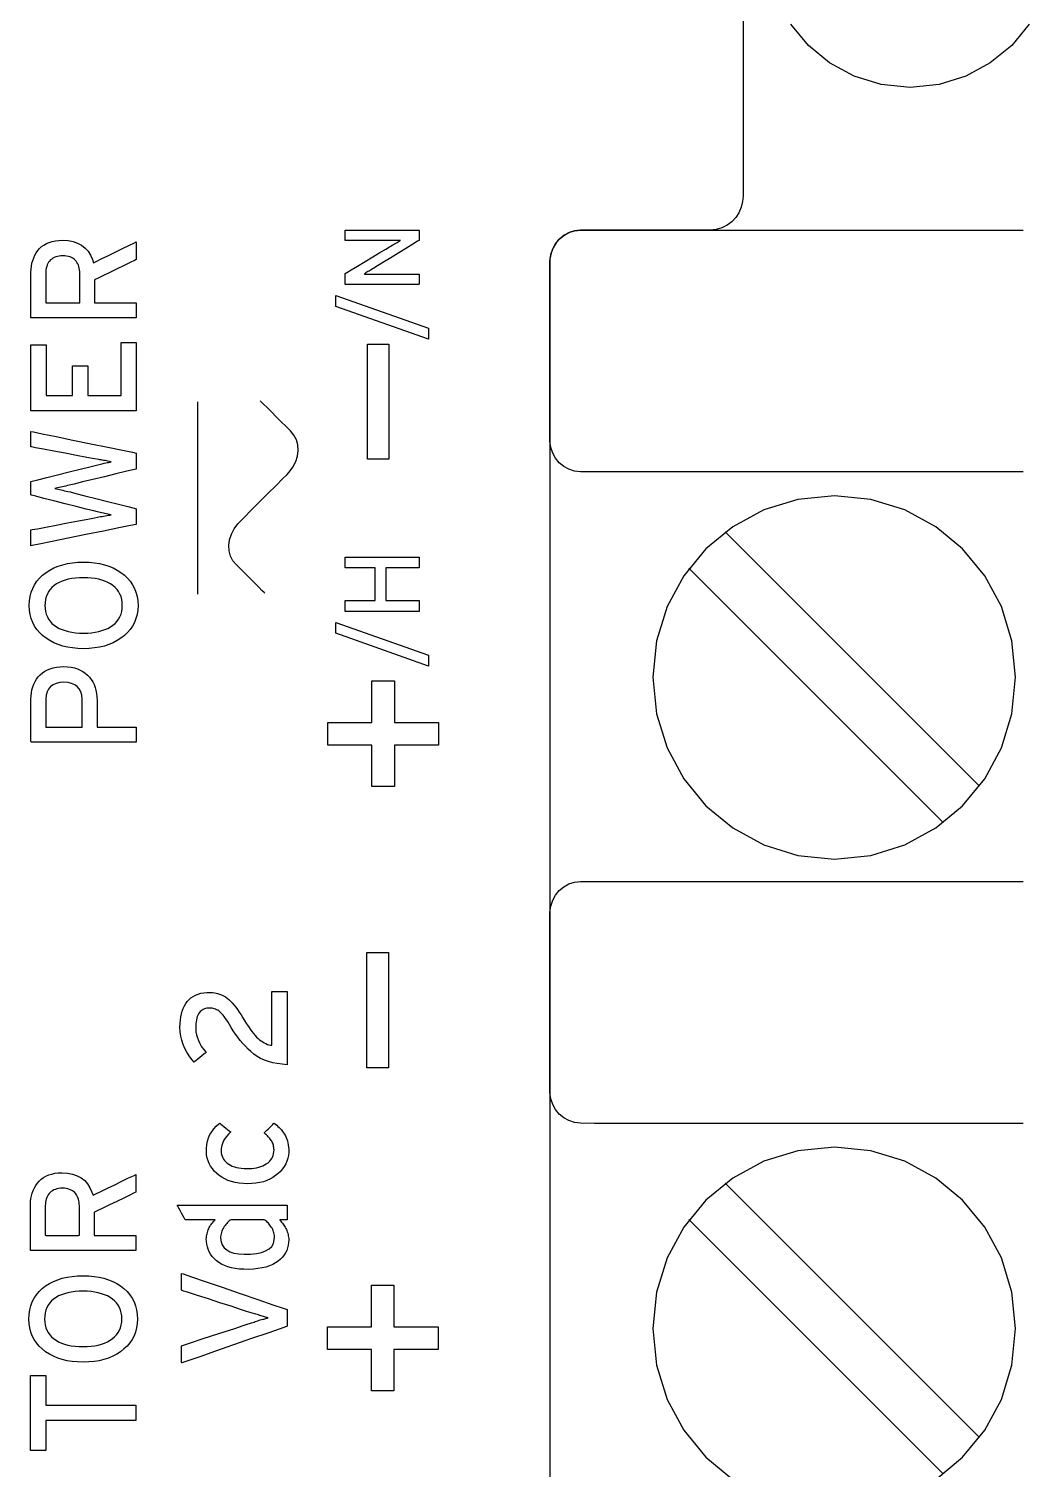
# Model space of a CAD drawing. Extents: x 1 to 47.7, y 0.2 to 35.
# Drawn here: x 38.403 to 39.319, y 16.23 to 17.557 of the extents above; entities that cross this region are included whole.
import ezdxf

# ---------------------------------------------------------------- set-up
doc = ezdxf.new("R2010")
doc.units = 0
doc.header["$MEASUREMENT"] = 0
doc.layers.add('8_0_____DWG', color=7, linetype='CONTINUOUS')

msp = doc.modelspace()

# ---------------------------------------------------------------- linework, layer by layer
at = {"layer": '8_0_____DWG'}
for points in [[(39.0613, 17.581), (39.0613, 17.546), (39.0613, 17.5077), (39.0613, 17.4703), (39.0613, 17.4377), (39.0613, 17.4138), (39.0613, 17.4027), (39.0609, 17.3977), (39.0596, 17.3923), (39.0575, 17.3873), (39.0545, 17.3829), (39.0509, 17.379), (39.0466, 17.3758), (39.0418, 17.3735), (39.0366, 17.372), (39.0311, 17.3714)], [(39.325, 17.5611), (39.3089, 17.5415), (39.2892, 17.5254), (39.2667, 17.5131), (39.2419, 17.5054), (39.2152, 17.5027), (39.1885, 17.5054), (39.1636, 17.5131), (39.1411, 17.5254), (39.1215, 17.5415), (39.1053, 17.5611)], [(39.3194, 17.1486), (39.2872, 17.1486), (39.2331, 17.1486), (39.1654, 17.1486), (39.0924, 17.1486), (39.0224, 17.1486), (38.9636, 17.1486), (38.9243, 17.1486), (38.9115, 17.1486), (38.9059, 17.1493), (38.9008, 17.151), (38.896, 17.1536), (38.8919, 17.1571), (38.8885, 17.1612), (38.8858, 17.166), (38.884, 17.1712), (38.8831, 17.1769), (38.8831, 17.1819), (38.8831, 17.196), (38.8831, 17.2183), (38.8831, 17.2456), (38.8831, 17.2744), (38.8831, 17.3016), (38.8831, 17.3239), (38.8831, 17.3381), (38.8831, 17.3431), (38.884, 17.3487), (38.8858, 17.354), (38.8885, 17.3587), (38.8919, 17.3629), (38.896, 17.3663), (38.9008, 17.369), (38.9059, 17.3707), (38.9115, 17.3714), (38.9243, 17.3714), (38.9636, 17.3714), (39.0224, 17.3714), (39.0924, 17.3714), (39.1654, 17.3714), (39.2331, 17.3714), (39.2872, 17.3714), (39.3194, 17.3714)], [(39.0311, 17.3714), (39.0268, 17.3714), (39.0155, 17.3714), (38.9991, 17.3714), (38.9798, 17.3714), (38.9596, 17.3714), (38.9407, 17.3714), (38.9252, 17.3714), (38.9151, 17.3714), (38.9112, 17.3714), (38.9059, 17.3707), (38.9009, 17.369), (38.8964, 17.3666), (38.8924, 17.3633), (38.889, 17.3595), (38.8863, 17.355), (38.8843, 17.3501), (38.8833, 17.3447), (38.8831, 17.3295), (38.8831, 17.2069), (38.8831, 16.9797), (38.8831, 16.6828), (38.8831, 16.3509), (38.8831, 16.019)], [(38.7713, 17.2809), (38.7713, 17.2709), (38.6858, 17.3011), (38.6858, 17.3111), (38.7713, 17.2809)], [(38.502, 17.205), (38.4049, 17.205), (38.4049, 17.2657), (38.419, 17.2657), (38.419, 17.2191), (38.4431, 17.2191), (38.4431, 17.2462), (38.4572, 17.2462), (38.4572, 17.2191), (38.4879, 17.2191), (38.4879, 17.2677), (38.502, 17.2677), (38.502, 17.205)], [(38.7349, 17.1602), (38.715, 17.1602), (38.715, 17.2664), (38.7349, 17.2664), (38.7349, 17.1602)], [(38.5587, 17.036), (38.5587, 17.2132)], [(38.6205, 17.0368), (38.6198, 17.0375), (38.6178, 17.0395), (38.6148, 17.0425), (38.6111, 17.0462), (38.607, 17.0504), (38.6026, 17.0547), (38.5983, 17.059), (38.5944, 17.063), (38.5911, 17.0667), (38.5889, 17.0711), (38.5876, 17.0758), (38.5873, 17.0809), (38.588, 17.086), (38.5896, 17.0912), (38.5921, 17.0961), (38.5956, 17.1008), (38.5979, 17.1032), (38.6016, 17.1069), (38.6077, 17.113), (38.6152, 17.1206), (38.6233, 17.1286), (38.6308, 17.1362), (38.6369, 17.1423), (38.6406, 17.146), (38.6429, 17.1484), (38.6464, 17.1531), (38.6489, 17.1581), (38.6505, 17.1632), (38.6512, 17.1684), (38.6509, 17.1734), (38.6496, 17.1782), (38.6473, 17.1825), (38.6441, 17.1863), (38.6401, 17.1903), (38.6356, 17.1948), (38.631, 17.1994), (38.6265, 17.2039), (38.6225, 17.2079), (38.6193, 17.2111), (38.6171, 17.2132), (38.6163, 17.214)], [(39.2791, 16.859), (39.0448, 17.0933)], [(38.7626, 17.0603), (38.7321, 17.0603), (38.7321, 17.03), (38.7626, 17.03), (38.7626, 17.0201), (38.6946, 17.0201), (38.6946, 17.03), (38.7221, 17.03), (38.7221, 17.0603), (38.6946, 17.0603), (38.6946, 17.0702), (38.7626, 17.0702), (38.7626, 17.0603)], [(39.2457, 16.8256), (39.0114, 17.0599)], [(38.7713, 16.9798), (38.7713, 16.9698), (38.6858, 17), (38.6858, 17.01), (38.7713, 16.9798)], [(38.7399, 16.9177), (38.7805, 16.9177), (38.7805, 16.897), (38.7399, 16.897), (38.7399, 16.8587), (38.7192, 16.8587), (38.7192, 16.897), (38.6786, 16.897), (38.6786, 16.9177), (38.7192, 16.9177), (38.7192, 16.9562), (38.7399, 16.9562), (38.7399, 16.9177)], [(39.3194, 16.5485), (39.2872, 16.5485), (39.2331, 16.5485), (39.1654, 16.5485), (39.0924, 16.5485), (39.0224, 16.5485), (38.9636, 16.5485), (38.9243, 16.5485), (38.9115, 16.5486), (38.9059, 16.5493), (38.9008, 16.551), (38.896, 16.5536), (38.8919, 16.5571), (38.8885, 16.5612), (38.8858, 16.566), (38.884, 16.5712), (38.8831, 16.5769), (38.8831, 16.5819), (38.8831, 16.596), (38.8831, 16.6183), (38.8831, 16.6456), (38.8831, 16.6744), (38.8831, 16.7016), (38.8831, 16.7239), (38.8831, 16.7381), (38.8831, 16.7431), (38.884, 16.7487), (38.8858, 16.754), (38.8885, 16.7587), (38.8919, 16.7629), (38.896, 16.7663), (38.9008, 16.769), (38.9059, 16.7707), (38.9115, 16.7714), (38.9243, 16.7714), (38.9636, 16.7714), (39.0224, 16.7714), (39.0924, 16.7714), (39.1654, 16.7714), (39.2331, 16.7714), (39.2872, 16.7714), (39.3194, 16.7714)], [(38.7345, 16.5996), (38.7146, 16.5996), (38.7146, 16.7058), (38.7345, 16.7058), (38.7345, 16.5996)], [(39.2389, 16.2206), (39.2636, 16.241), (39.284, 16.2658), (39.2994, 16.2943), (39.3091, 16.3257), (39.3125, 16.3594), (39.3091, 16.3931), (39.2994, 16.4245), (39.284, 16.4529), (39.2636, 16.4777), (39.2389, 16.4981), (39.2105, 16.5136), (39.1791, 16.5233), (39.1455, 16.5267), (39.1117, 16.5233), (39.0803, 16.5136), (39.0519, 16.4981), (39.0271, 16.4777), (39.0066, 16.4529), (38.9912, 16.4245), (38.9814, 16.3931), (38.978, 16.3594), (38.9814, 16.3257), (38.9912, 16.2943), (39.0066, 16.2658), (39.0271, 16.241), (39.0519, 16.2206)], [(39.2791, 16.259), (39.0448, 16.4933)], [(39.2457, 16.2256), (39.0114, 16.4599)], [(38.7395, 16.3611), (38.7801, 16.3611), (38.7801, 16.3403), (38.7395, 16.3403), (38.7395, 16.302), (38.7188, 16.302), (38.7188, 16.3403), (38.6782, 16.3403), (38.6782, 16.3611), (38.7188, 16.3611), (38.7188, 16.3995), (38.7395, 16.3995), (38.7395, 16.3611)], [(38.4187, 16.2889), (38.5016, 16.2889), (38.5016, 16.2748), (38.4187, 16.2748), (38.4187, 16.2473), (38.4044, 16.2473), (38.4044, 16.3164), (38.4187, 16.3164), (38.4187, 16.2889)]]:
    msp.add_lwpolyline(points, dxfattribs=at)
for points in [[(38.7626, 17.3619), (38.7611, 17.361), (38.7569, 17.3584), (38.7509, 17.3547), (38.7439, 17.3504), (38.7366, 17.3459), (38.7298, 17.3417), (38.7242, 17.3383), (38.7208, 17.3362), (38.7196, 17.3355), (38.7186, 17.3348), (38.7175, 17.3342), (38.7165, 17.3336), (38.7155, 17.3331), (38.7146, 17.3325), (38.7137, 17.332), (38.7128, 17.3314), (38.7119, 17.3309), (38.7125, 17.3307), (38.7141, 17.3307), (38.7158, 17.3308), (38.7176, 17.3308), (38.7194, 17.3308), (38.7212, 17.3308), (38.7231, 17.3308), (38.7251, 17.3308), (38.7271, 17.3308), (38.7283, 17.3308), (38.7315, 17.3308), (38.7362, 17.3308), (38.742, 17.3308), (38.748, 17.3308), (38.7537, 17.3308), (38.7585, 17.3308), (38.7617, 17.3308), (38.7626, 17.3308), (38.7626, 17.3304), (38.7626, 17.3294), (38.7626, 17.328), (38.7626, 17.3264), (38.7626, 17.3248), (38.7626, 17.3233), (38.7626, 17.3221), (38.7626, 17.3214), (38.7621, 17.3212), (38.7577, 17.3212), (38.7497, 17.3212), (38.7393, 17.3212), (38.7278, 17.3212), (38.7163, 17.3212), (38.7062, 17.3212), (38.6986, 17.3212), (38.6948, 17.3212), (38.6946, 17.3214), (38.6946, 17.3223), (38.6946, 17.3236), (38.6946, 17.3252), (38.6946, 17.3269), (38.6946, 17.3286), (38.6946, 17.33), (38.6946, 17.3309), (38.6946, 17.3313), (38.6961, 17.3322), (38.7001, 17.3347), (38.706, 17.3382), (38.7128, 17.3423), (38.7199, 17.3466), (38.7265, 17.3506), (38.7319, 17.3538), (38.7353, 17.3559), (38.7365, 17.3566), (38.7377, 17.3573), (38.739, 17.358), (38.7401, 17.3587), (38.7413, 17.3593), (38.7424, 17.36), (38.7434, 17.3606), (38.7444, 17.3611), (38.7454, 17.3616), (38.7448, 17.3618), (38.7431, 17.3618), (38.7414, 17.3618), (38.7396, 17.3618), (38.7378, 17.3618), (38.7359, 17.3618), (38.734, 17.3618), (38.732, 17.3618), (38.73, 17.3617), (38.7287, 17.3617), (38.7256, 17.3617), (38.7208, 17.3617), (38.7151, 17.3617), (38.7091, 17.3617), (38.7034, 17.3617), (38.6987, 17.3617), (38.6955, 17.3617), (38.6946, 17.3618), (38.6946, 17.3622), (38.6946, 17.3632), (38.6946, 17.3646), (38.6946, 17.3662), (38.6946, 17.3678), (38.6946, 17.3693), (38.6946, 17.3705), (38.6946, 17.3712), (38.6951, 17.3713), (38.6995, 17.3713), (38.7075, 17.3713), (38.7179, 17.3713), (38.7294, 17.3713), (38.7409, 17.3713), (38.751, 17.3713), (38.7586, 17.3713), (38.7624, 17.3713), (38.7626, 17.3711), (38.7626, 17.3704), (38.7626, 17.3692), (38.7626, 17.3677), (38.7626, 17.366), (38.7626, 17.3645), (38.7626, 17.3632), (38.7626, 17.3623)], [(38.4339, 17.362), (38.4391, 17.3616), (38.4437, 17.3607), (38.4479, 17.3593), (38.4516, 17.3573), (38.4548, 17.3548), (38.4575, 17.3518), (38.4597, 17.3482), (38.4615, 17.3441), (38.4625, 17.3413), (38.465, 17.3425), (38.4696, 17.3448), (38.4757, 17.3477), (38.4825, 17.351), (38.4892, 17.3543), (38.4952, 17.3572), (38.4997, 17.3593), (38.5019, 17.3604), (38.502, 17.3601), (38.502, 17.3588), (38.502, 17.3566), (38.502, 17.354), (38.502, 17.3512), (38.502, 17.3485), (38.502, 17.3462), (38.502, 17.3447), (38.502, 17.3442), (38.5003, 17.3434), (38.4964, 17.3414), (38.4908, 17.3387), (38.4843, 17.3356), (38.4777, 17.3324), (38.4716, 17.3294), (38.4668, 17.3271), (38.464, 17.3257), (38.4636, 17.3254), (38.4636, 17.3239), (38.4636, 17.3213), (38.4636, 17.318), (38.4636, 17.3144), (38.4636, 17.3108), (38.4636, 17.3076), (38.4636, 17.3053), (38.4636, 17.3043), (38.4646, 17.3043), (38.468, 17.3043), (38.4732, 17.3043), (38.4795, 17.3043), (38.4861, 17.3043), (38.4924, 17.3043), (38.4976, 17.3043), (38.5011, 17.3043), (38.502, 17.3042), (38.502, 17.3035), (38.502, 17.3021), (38.502, 17.3), (38.502, 17.2977), (38.502, 17.2953), (38.502, 17.2931), (38.502, 17.2915), (38.502, 17.2905), (38.5009, 17.2904), (38.4938, 17.2904), (38.4817, 17.2904), (38.4663, 17.2904), (38.4496, 17.2904), (38.4333, 17.2904), (38.4192, 17.2904), (38.4091, 17.2904), (38.4049, 17.2904), (38.4049, 17.2917), (38.4049, 17.2956), (38.4049, 17.3013), (38.4049, 17.3081), (38.4049, 17.3153), (38.4049, 17.322), (38.4049, 17.3274), (38.4049, 17.3309), (38.4049, 17.3325), (38.405, 17.3354), (38.4053, 17.3382), (38.4058, 17.3408), (38.4065, 17.3433), (38.4074, 17.3458), (38.4085, 17.3481), (38.4098, 17.3503), (38.4112, 17.3524), (38.4129, 17.3543), (38.4147, 17.3561), (38.4168, 17.3576), (38.4191, 17.3589), (38.4217, 17.36), (38.4244, 17.3608), (38.4274, 17.3614), (38.4305, 17.3618)], [(38.4343, 17.3477), (38.4325, 17.3476), (38.4308, 17.3474), (38.4293, 17.3471), (38.4278, 17.3467), (38.4264, 17.3461), (38.4252, 17.3455), (38.4241, 17.3447), (38.423, 17.3438), (38.4221, 17.3428), (38.4212, 17.3417), (38.4205, 17.3405), (38.4199, 17.3392), (38.4194, 17.3378), (38.419, 17.3364), (38.4187, 17.3348), (38.4186, 17.3332), (38.4186, 17.3317), (38.4186, 17.3303), (38.4186, 17.3273), (38.4186, 17.3231), (38.4186, 17.3183), (38.4186, 17.3135), (38.4186, 17.3092), (38.4186, 17.306), (38.4186, 17.3043), (38.4192, 17.3043), (38.4219, 17.3043), (38.4262, 17.3043), (38.4314, 17.3043), (38.437, 17.3043), (38.4422, 17.3043), (38.4465, 17.3043), (38.4492, 17.3043), (38.4499, 17.3043), (38.4499, 17.306), (38.4499, 17.3092), (38.4499, 17.3135), (38.4499, 17.3183), (38.4499, 17.3231), (38.4499, 17.3273), (38.4499, 17.3303), (38.4499, 17.3317), (38.4498, 17.3332), (38.4497, 17.3348), (38.4494, 17.3363), (38.4491, 17.3377), (38.4486, 17.3391), (38.448, 17.3404), (38.4473, 17.3416), (38.4465, 17.3427), (38.4456, 17.3437), (38.4446, 17.3446), (38.4435, 17.3454), (38.4422, 17.3461), (38.4409, 17.3467), (38.4394, 17.3471), (38.4378, 17.3474), (38.4361, 17.3476)], [(38.502, 17.166), (38.502, 17.1654), (38.502, 17.164), (38.502, 17.162), (38.502, 17.1596), (38.502, 17.1571), (38.502, 17.1548), (38.502, 17.1528), (38.502, 17.1516), (38.5019, 17.1512), (38.4988, 17.1505), (38.4921, 17.1489), (38.483, 17.1467), (38.4726, 17.1442), (38.462, 17.1416), (38.4523, 17.1393), (38.4446, 17.1374), (38.44, 17.1363), (38.4386, 17.136), (38.437, 17.1356), (38.4354, 17.1352), (38.4339, 17.1349), (38.4324, 17.1346), (38.4309, 17.1343), (38.4295, 17.134), (38.4282, 17.1337), (38.4268, 17.1334), (38.4272, 17.1332), (38.4285, 17.1329), (38.4299, 17.1326), (38.4313, 17.1323), (38.4328, 17.132), (38.4343, 17.1317), (38.4358, 17.1313), (38.4374, 17.131), (38.439, 17.1306), (38.4409, 17.1302), (38.4464, 17.1288), (38.4547, 17.1267), (38.4648, 17.1241), (38.4754, 17.1214), (38.4856, 17.1189), (38.4942, 17.1167), (38.5, 17.1152), (38.502, 17.1147), (38.502, 17.1141), (38.502, 17.1127), (38.502, 17.1107), (38.502, 17.1083), (38.502, 17.1059), (38.502, 17.1036), (38.502, 17.1017), (38.502, 17.1005), (38.5018, 17.1002), (38.4966, 17.0992), (38.486, 17.097), (38.4718, 17.0941), (38.4556, 17.0908), (38.4392, 17.0875), (38.4243, 17.0844), (38.4126, 17.082), (38.4059, 17.0807), (38.4049, 17.0806), (38.4049, 17.0816), (38.4049, 17.0833), (38.4049, 17.0855), (38.4049, 17.088), (38.4049, 17.0905), (38.4049, 17.0926), (38.4049, 17.0943), (38.4049, 17.0951), (38.4059, 17.0954), (38.4108, 17.0963), (38.4185, 17.0978), (38.4282, 17.0996), (38.4386, 17.1016), (38.4487, 17.1035), (38.4574, 17.1052), (38.4636, 17.1063), (38.4662, 17.1068), (38.4675, 17.1071), (38.4689, 17.1074), (38.4704, 17.1076), (38.4718, 17.1079), (38.4732, 17.1081), (38.4747, 17.1084), (38.4762, 17.1086), (38.4777, 17.1088), (38.4789, 17.109), (38.4774, 17.1093), (38.4759, 17.1096), (38.4745, 17.1099), (38.473, 17.1102), (38.4716, 17.1105), (38.4702, 17.1108), (38.4688, 17.1111), (38.4674, 17.1114), (38.4662, 17.1117), (38.4627, 17.1126), (38.4558, 17.1143), (38.4467, 17.1166), (38.4365, 17.1192), (38.4261, 17.1219), (38.4167, 17.1242), (38.4095, 17.1261), (38.4054, 17.1271), (38.4049, 17.1274), (38.4049, 17.1282), (38.4049, 17.1298), (38.4049, 17.1317), (38.4049, 17.1338), (38.4049, 17.1358), (38.4049, 17.1377), (38.4049, 17.139), (38.4049, 17.1397), (38.4061, 17.14), (38.4113, 17.1413), (38.4194, 17.1434), (38.4293, 17.1459), (38.44, 17.1486), (38.4503, 17.1511), (38.4591, 17.1533), (38.4653, 17.1549), (38.4678, 17.1555), (38.4689, 17.1558), (38.4701, 17.1561), (38.4713, 17.1564), (38.4725, 17.1566), (38.4738, 17.1569), (38.4751, 17.1572), (38.4765, 17.1574), (38.4778, 17.1577), (38.4788, 17.158), (38.4773, 17.1582), (38.4759, 17.1585), (38.4745, 17.1588), (38.4732, 17.159), (38.4719, 17.1592), (38.4706, 17.1594), (38.4695, 17.1596), (38.4683, 17.1598), (38.4673, 17.1599), (38.4635, 17.1606), (38.4564, 17.162), (38.447, 17.1637), (38.4365, 17.1657), (38.426, 17.1677), (38.4165, 17.1695), (38.4092, 17.1708), (38.4053, 17.1716), (38.4049, 17.1718), (38.4049, 17.1729), (38.4049, 17.1746), (38.4049, 17.1768), (38.4049, 17.1792), (38.4049, 17.1816), (38.4049, 17.1836), (38.4049, 17.1851), (38.4049, 17.1858), (38.4071, 17.1854), (38.4153, 17.1837), (38.428, 17.1811), (38.4435, 17.1779), (38.46, 17.1746), (38.4758, 17.1713), (38.4892, 17.1686), (38.4985, 17.1667)], [(39.1455, 16.792), (39.1791, 16.7954), (39.2105, 16.8052), (39.2389, 16.8206), (39.2636, 16.841), (39.284, 16.8658), (39.2994, 16.8943), (39.3091, 16.9257), (39.3125, 16.9595), (39.3091, 16.9931), (39.2994, 17.0245), (39.284, 17.053), (39.2636, 17.0777), (39.2389, 17.0981), (39.2105, 17.1136), (39.1791, 17.1233), (39.1455, 17.1267), (39.1117, 17.1233), (39.0803, 17.1136), (39.0519, 17.0981), (39.0271, 17.0777), (39.0066, 17.053), (38.9912, 17.0245), (38.9814, 16.9931), (38.978, 16.9595), (38.9814, 16.9257), (38.9912, 16.8943), (39.0066, 16.8658), (39.0271, 16.841), (39.0519, 16.8206), (39.0803, 16.8052), (39.1117, 16.7954)], [(38.4534, 17.0655), (38.4586, 17.0653), (38.4635, 17.0648), (38.4682, 17.0641), (38.4726, 17.063), (38.4768, 17.0617), (38.4807, 17.0601), (38.4844, 17.0582), (38.4878, 17.056), (38.491, 17.0535), (38.4939, 17.0508), (38.4964, 17.0478), (38.4985, 17.0447), (38.5003, 17.0413), (38.5017, 17.0377), (38.5027, 17.0338), (38.5033, 17.0298), (38.5036, 17.0255), (38.5033, 17.0213), (38.5027, 17.0173), (38.5017, 17.0135), (38.5003, 17.0099), (38.4985, 17.0066), (38.4964, 17.0035), (38.4939, 17.0006), (38.491, 16.9979), (38.4878, 16.9954), (38.4844, 16.9932), (38.4807, 16.9912), (38.4768, 16.9896), (38.4726, 16.9882), (38.4682, 16.9871), (38.4635, 16.9864), (38.4586, 16.9859), (38.4534, 16.9857), (38.4482, 16.9859), (38.4433, 16.9864), (38.4386, 16.9871), (38.4342, 16.9882), (38.43, 16.9896), (38.426, 16.9912), (38.4223, 16.9932), (38.4188, 16.9954), (38.4156, 16.9979), (38.4128, 17.0006), (38.4103, 17.0035), (38.4082, 17.0066), (38.4065, 17.0099), (38.4051, 17.0135), (38.4042, 17.0173), (38.4035, 17.0213), (38.4033, 17.0255), (38.4035, 17.0298), (38.4042, 17.0338), (38.4051, 17.0377), (38.4065, 17.0413), (38.4082, 17.0447), (38.4103, 17.0478), (38.4128, 17.0508), (38.4156, 17.0535), (38.4188, 17.056), (38.4223, 17.0582), (38.426, 17.0601), (38.43, 17.0617), (38.4342, 17.063), (38.4386, 17.0641), (38.4433, 17.0648), (38.4482, 17.0653)], [(38.4534, 17.0511), (38.4496, 17.051), (38.446, 17.0507), (38.4425, 17.0503), (38.4393, 17.0497), (38.4363, 17.0489), (38.4335, 17.0479), (38.4308, 17.0467), (38.4284, 17.0454), (38.4262, 17.0439), (38.4242, 17.0422), (38.4226, 17.0403), (38.4211, 17.0383), (38.42, 17.0361), (38.419, 17.0337), (38.4184, 17.0311), (38.418, 17.0284), (38.4178, 17.0255), (38.418, 17.0227), (38.4184, 17.02), (38.419, 17.0175), (38.42, 17.0152), (38.4211, 17.013), (38.4226, 17.011), (38.4242, 17.0091), (38.4262, 17.0074), (38.4284, 17.0059), (38.4308, 17.0045), (38.4335, 17.0034), (38.4363, 17.0024), (38.4393, 17.0015), (38.4425, 17.0009), (38.446, 17.0005), (38.4496, 17.0002), (38.4534, 17.0001), (38.4572, 17.0002), (38.4608, 17.0005), (38.4641, 17.0009), (38.4673, 17.0015), (38.4703, 17.0024), (38.4731, 17.0034), (38.4758, 17.0045), (38.4782, 17.0059), (38.4804, 17.0074), (38.4825, 17.0091), (38.4842, 17.011), (38.4857, 17.013), (38.4869, 17.0152), (38.4879, 17.0175), (38.4885, 17.02), (38.4889, 17.0227), (38.4891, 17.0255), (38.4889, 17.0284), (38.4885, 17.0311), (38.4879, 17.0337), (38.4869, 17.0361), (38.4857, 17.0383), (38.4842, 17.0403), (38.4825, 17.0422), (38.4804, 17.0439), (38.4782, 17.0454), (38.4758, 17.0467), (38.4731, 17.0479), (38.4703, 17.0489), (38.4673, 17.0497), (38.4641, 17.0503), (38.4608, 17.0507), (38.4572, 17.051)], [(38.4353, 16.9692), (38.4387, 16.969), (38.4419, 16.9686), (38.4449, 16.968), (38.4477, 16.9672), (38.4503, 16.9661), (38.4527, 16.9648), (38.455, 16.9633), (38.457, 16.9615), (38.4588, 16.9595), (38.4604, 16.9574), (38.4618, 16.9551), (38.463, 16.9527), (38.464, 16.9501), (38.4648, 16.9474), (38.4653, 16.9445), (38.4657, 16.9415), (38.4658, 16.9383), (38.4658, 16.9372), (38.4658, 16.9349), (38.4658, 16.9314), (38.4658, 16.9273), (38.4658, 16.923), (38.4658, 16.919), (38.4658, 16.9158), (38.4658, 16.9138), (38.466, 16.9134), (38.4682, 16.9134), (38.4724, 16.9134), (38.478, 16.9134), (38.4843, 16.9134), (38.4905, 16.9134), (38.496, 16.9134), (38.5, 16.9134), (38.502, 16.9134), (38.502, 16.913), (38.502, 16.9118), (38.502, 16.9099), (38.502, 16.9076), (38.502, 16.9052), (38.502, 16.903), (38.502, 16.9011), (38.502, 16.8998), (38.5018, 16.8995), (38.4967, 16.8995), (38.4858, 16.8995), (38.4711, 16.8995), (38.4544, 16.8995), (38.4376, 16.8995), (38.4226, 16.8995), (38.4112, 16.8995), (38.4053, 16.8995), (38.4049, 16.9002), (38.4049, 16.9034), (38.4049, 16.9086), (38.4049, 16.915), (38.4049, 16.9219), (38.4049, 16.9285), (38.4049, 16.934), (38.4049, 16.9377), (38.4049, 16.9393), (38.405, 16.9423), (38.4053, 16.9452), (38.4058, 16.9479), (38.4066, 16.9506), (38.4075, 16.953), (38.4087, 16.9554), (38.41, 16.9576), (38.4116, 16.9597), (38.4134, 16.9616), (38.4154, 16.9634), (38.4176, 16.9649), (38.42, 16.9662), (38.4227, 16.9672), (38.4255, 16.968), (38.4285, 16.9687), (38.4318, 16.969)], [(38.4353, 16.9548), (38.4315, 16.9545), (38.4282, 16.9537), (38.4253, 16.9525), (38.423, 16.9508), (38.4212, 16.9486), (38.4198, 16.946), (38.4189, 16.9429), (38.4186, 16.9394), (38.4186, 16.938), (38.4186, 16.9355), (38.4186, 16.9318), (38.4186, 16.9274), (38.4186, 16.9228), (38.4186, 16.9186), (38.4186, 16.9153), (38.4186, 16.9135), (38.4191, 16.9134), (38.4219, 16.9134), (38.4265, 16.9134), (38.4323, 16.9134), (38.4384, 16.9134), (38.4441, 16.9134), (38.4488, 16.9134), (38.4516, 16.9134), (38.4521, 16.9135), (38.4521, 16.9153), (38.4521, 16.9186), (38.4521, 16.9228), (38.4521, 16.9274), (38.4521, 16.9318), (38.4521, 16.9355), (38.4521, 16.938), (38.4521, 16.9394), (38.4517, 16.943), (38.4508, 16.9461), (38.4494, 16.9488), (38.4476, 16.9509), (38.4452, 16.9526), (38.4424, 16.9538), (38.4391, 16.9546)], [(38.641, 16.6025), (38.6363, 16.6029), (38.6319, 16.6035), (38.6277, 16.6044), (38.6238, 16.6055), (38.6201, 16.6068), (38.6166, 16.6084), (38.6134, 16.6102), (38.6104, 16.6123), (38.6076, 16.6146), (38.605, 16.617), (38.6025, 16.6195), (38.6001, 16.6222), (38.5978, 16.6249), (38.5956, 16.6278), (38.5935, 16.6307), (38.5914, 16.6337), (38.5895, 16.6369), (38.5879, 16.6396), (38.5866, 16.6417), (38.5854, 16.6435), (38.5842, 16.6452), (38.5831, 16.6468), (38.582, 16.6482), (38.5809, 16.6494), (38.5799, 16.6504), (38.5789, 16.6513), (38.578, 16.6521), (38.577, 16.6527), (38.576, 16.6532), (38.575, 16.6536), (38.5739, 16.654), (38.5729, 16.6543), (38.5718, 16.6545), (38.5707, 16.6546), (38.5696, 16.6547), (38.5683, 16.6546), (38.5671, 16.6545), (38.5659, 16.6542), (38.5647, 16.6539), (38.5637, 16.6534), (38.5627, 16.6529), (38.5618, 16.6522), (38.5609, 16.6514), (38.5601, 16.6505), (38.5594, 16.6495), (38.5587, 16.6483), (38.5582, 16.6469), (38.5577, 16.6454), (38.5574, 16.6438), (38.5571, 16.642), (38.5569, 16.6401), (38.5568, 16.6381), (38.5568, 16.6357), (38.557, 16.6328), (38.5575, 16.63), (38.5583, 16.6273), (38.5592, 16.6247), (38.5605, 16.6222), (38.5619, 16.6197), (38.5636, 16.6173), (38.5655, 16.6149), (38.5663, 16.6138), (38.5655, 16.6132), (38.5642, 16.6121), (38.5625, 16.6107), (38.5606, 16.6091), (38.5588, 16.6076), (38.5572, 16.6063), (38.556, 16.6054), (38.5554, 16.6049), (38.5532, 16.6074), (38.5507, 16.6107), (38.5485, 16.6141), (38.5466, 16.6176), (38.5451, 16.6212), (38.5439, 16.625), (38.543, 16.6289), (38.5425, 16.6329), (38.5422, 16.6371), (38.5423, 16.6404), (38.5426, 16.6435), (38.543, 16.6465), (38.5436, 16.6493), (38.5443, 16.652), (38.5452, 16.6544), (38.5463, 16.6568), (38.5475, 16.6589), (38.549, 16.6609), (38.5506, 16.6627), (38.5524, 16.6642), (38.5544, 16.6655), (38.5566, 16.6667), (38.559, 16.6676), (38.5615, 16.6683), (38.5642, 16.6687), (38.5671, 16.669), (38.5699, 16.669), (38.5722, 16.6689), (38.5745, 16.6686), (38.5767, 16.6682), (38.5787, 16.6676), (38.5806, 16.6669), (38.5825, 16.6661), (38.5842, 16.6651), (38.5858, 16.6639), (38.5873, 16.6626), (38.5888, 16.6611), (38.5904, 16.6594), (38.592, 16.6576), (38.5936, 16.6555), (38.5952, 16.6533), (38.5968, 16.651), (38.5985, 16.6484), (38.6002, 16.6457), (38.6019, 16.6428), (38.6037, 16.6401), (38.6053, 16.6376), (38.607, 16.6353), (38.6085, 16.6331), (38.6101, 16.6312), (38.6115, 16.6295), (38.6129, 16.628), (38.6143, 16.6267), (38.6156, 16.6255), (38.617, 16.6245), (38.6185, 16.6235), (38.6199, 16.6227), (38.6213, 16.622), (38.6228, 16.6213), (38.6243, 16.6208), (38.6258, 16.6204), (38.6269, 16.6204), (38.6269, 16.6232), (38.6269, 16.6288), (38.6269, 16.6363), (38.6269, 16.6446), (38.6269, 16.653), (38.6269, 16.6606), (38.6269, 16.6664), (38.6269, 16.6696), (38.627, 16.67), (38.628, 16.67), (38.6298, 16.67), (38.6319, 16.67), (38.6343, 16.67), (38.6367, 16.67), (38.6387, 16.67), (38.6402, 16.67), (38.641, 16.67), (38.641, 16.6685), (38.641, 16.6628), (38.641, 16.654), (38.641, 16.6432), (38.641, 16.6318), (38.641, 16.6207), (38.641, 16.6114), (38.641, 16.6049)], [(38.589, 16.5406), (38.5871, 16.5387), (38.5854, 16.5368), (38.5839, 16.5349), (38.5827, 16.5329), (38.5817, 16.5309), (38.581, 16.529), (38.5804, 16.5269), (38.5801, 16.5249), (38.5801, 16.5229), (38.5802, 16.5213), (38.5805, 16.5197), (38.581, 16.5182), (38.5816, 16.5168), (38.5824, 16.5155), (38.5833, 16.5142), (38.5845, 16.513), (38.5858, 16.5119), (38.5872, 16.5109), (38.5888, 16.51), (38.5905, 16.5092), (38.5924, 16.5085), (38.5944, 16.5079), (38.5965, 16.5075), (38.5987, 16.5071), (38.6011, 16.5069), (38.6036, 16.5068), (38.6061, 16.5069), (38.6085, 16.507), (38.6107, 16.5073), (38.6128, 16.5077), (38.6149, 16.5082), (38.6168, 16.5088), (38.6186, 16.5095), (38.6203, 16.5103), (38.6218, 16.5113), (38.6234, 16.5123), (38.6247, 16.5135), (38.6258, 16.5147), (38.6268, 16.5161), (38.6276, 16.5175), (38.6282, 16.519), (38.6286, 16.5207), (38.6289, 16.5224), (38.629, 16.524), (38.6289, 16.5252), (38.6288, 16.5262), (38.6286, 16.5273), (38.6284, 16.5283), (38.6281, 16.5293), (38.6278, 16.5302), (38.6273, 16.5311), (38.6269, 16.532), (38.6263, 16.5328), (38.6257, 16.5336), (38.6251, 16.5345), (38.6244, 16.5353), (38.6236, 16.5361), (38.6229, 16.537), (38.622, 16.5378), (38.6211, 16.5387), (38.6202, 16.5396), (38.6201, 16.54), (38.6209, 16.5407), (38.622, 16.5419), (38.6235, 16.5433), (38.625, 16.5448), (38.6265, 16.5462), (38.6278, 16.5475), (38.6286, 16.5483), (38.629, 16.5486), (38.6302, 16.5477), (38.6314, 16.5468), (38.6326, 16.5457), (38.6337, 16.5447), (38.6348, 16.5436), (38.6358, 16.5424), (38.6368, 16.5411), (38.6377, 16.5399), (38.6386, 16.5385), (38.6394, 16.5371), (38.6402, 16.5356), (38.6408, 16.534), (38.6413, 16.5323), (38.6418, 16.5305), (38.6421, 16.5286), (38.6424, 16.5266), (38.6425, 16.5245), (38.6425, 16.5219), (38.6422, 16.519), (38.6416, 16.5163), (38.6408, 16.5136), (38.6397, 16.5111), (38.6383, 16.5087), (38.6367, 16.5065), (38.6348, 16.5043), (38.6327, 16.5023), (38.6303, 16.5004), (38.6278, 16.4986), (38.6251, 16.4971), (38.6222, 16.4959), (38.6191, 16.4948), (38.6158, 16.494), (38.6123, 16.4934), (38.6086, 16.493), (38.6048, 16.4929), (38.6007, 16.493), (38.5968, 16.4934), (38.5932, 16.494), (38.5897, 16.4949), (38.5865, 16.4959), (38.5836, 16.4973), (38.5808, 16.4988), (38.5783, 16.5006), (38.576, 16.5026), (38.5739, 16.5046), (38.5721, 16.5068), (38.5705, 16.5091), (38.5692, 16.5115), (38.5682, 16.514), (38.5674, 16.5166), (38.5668, 16.5194), (38.5666, 16.5223), (38.5666, 16.5255), (38.5669, 16.5289), (38.5676, 16.5321), (38.5686, 16.5351), (38.5698, 16.5381), (38.5715, 16.5408), (38.5734, 16.5434), (38.5756, 16.5459), (38.5782, 16.5482), (38.5791, 16.5486), (38.5799, 16.5479), (38.5812, 16.5468), (38.5828, 16.5455), (38.5846, 16.5441), (38.5862, 16.5428), (38.5876, 16.5416), (38.5886, 16.5409)], [(38.4335, 16.503), (38.4387, 16.5026), (38.4433, 16.5017), (38.4475, 16.5003), (38.4512, 16.4983), (38.4544, 16.4958), (38.4571, 16.4928), (38.4593, 16.4892), (38.4611, 16.4851), (38.4621, 16.4823), (38.4646, 16.4835), (38.4692, 16.4858), (38.4753, 16.4887), (38.4821, 16.492), (38.4888, 16.4953), (38.4948, 16.4982), (38.4993, 16.5003), (38.5015, 16.5014), (38.5016, 16.5011), (38.5016, 16.4998), (38.5016, 16.4976), (38.5016, 16.495), (38.5016, 16.4922), (38.5016, 16.4895), (38.5016, 16.4872), (38.5016, 16.4857), (38.5016, 16.4852), (38.4999, 16.4844), (38.496, 16.4824), (38.4904, 16.4797), (38.4839, 16.4766), (38.4773, 16.4734), (38.4712, 16.4704), (38.4664, 16.4681), (38.4636, 16.4667), (38.4632, 16.4664), (38.4632, 16.4649), (38.4632, 16.4623), (38.4632, 16.459), (38.4632, 16.4554), (38.4632, 16.4518), (38.4632, 16.4486), (38.4632, 16.4463), (38.4632, 16.4453), (38.4641, 16.4453), (38.4676, 16.4453), (38.4728, 16.4453), (38.4791, 16.4453), (38.4857, 16.4453), (38.492, 16.4453), (38.4972, 16.4453), (38.5007, 16.4453), (38.5016, 16.4452), (38.5016, 16.4446), (38.5016, 16.4431), (38.5016, 16.441), (38.5016, 16.4387), (38.5016, 16.4363), (38.5016, 16.4342), (38.5016, 16.4325), (38.5016, 16.4315), (38.5005, 16.4314), (38.4934, 16.4314), (38.4813, 16.4314), (38.4659, 16.4314), (38.4492, 16.4314), (38.4329, 16.4314), (38.4188, 16.4314), (38.4087, 16.4314), (38.4045, 16.4314), (38.4044, 16.4327), (38.4044, 16.4366), (38.4044, 16.4423), (38.4044, 16.4492), (38.4044, 16.4563), (38.4044, 16.463), (38.4044, 16.4684), (38.4044, 16.4719), (38.4045, 16.4735), (38.4046, 16.4764), (38.4049, 16.4792), (38.4054, 16.4818), (38.4061, 16.4843), (38.407, 16.4868), (38.4081, 16.4891), (38.4094, 16.4913), (38.4108, 16.4934), (38.4125, 16.4954), (38.4143, 16.4971), (38.4164, 16.4986), (38.4187, 16.4999), (38.4213, 16.501), (38.424, 16.5018), (38.427, 16.5025), (38.4301, 16.5028)], [(38.4339, 16.4887), (38.4321, 16.4887), (38.4304, 16.4884), (38.4288, 16.4881), (38.4274, 16.4877), (38.426, 16.4872), (38.4248, 16.4865), (38.4236, 16.4857), (38.4226, 16.4848), (38.4217, 16.4838), (38.4208, 16.4827), (38.4201, 16.4815), (38.4195, 16.4802), (38.419, 16.4788), (38.4186, 16.4774), (38.4183, 16.4758), (38.4182, 16.4742), (38.4181, 16.4727), (38.4181, 16.4713), (38.4181, 16.4683), (38.4181, 16.4641), (38.4181, 16.4593), (38.4181, 16.4545), (38.4181, 16.4502), (38.4181, 16.447), (38.4181, 16.4454), (38.4188, 16.4453), (38.4215, 16.4453), (38.4258, 16.4453), (38.431, 16.4453), (38.4366, 16.4453), (38.4418, 16.4453), (38.4461, 16.4453), (38.4488, 16.4453), (38.4495, 16.4454), (38.4495, 16.447), (38.4495, 16.4502), (38.4495, 16.4545), (38.4495, 16.4593), (38.4495, 16.4641), (38.4495, 16.4683), (38.4495, 16.4713), (38.4495, 16.4727), (38.4494, 16.4742), (38.4493, 16.4758), (38.449, 16.4773), (38.4487, 16.4788), (38.4482, 16.4801), (38.4476, 16.4814), (38.4469, 16.4826), (38.4461, 16.4837), (38.4452, 16.4847), (38.4442, 16.4856), (38.4431, 16.4864), (38.4418, 16.4871), (38.4405, 16.4877), (38.439, 16.4881), (38.4374, 16.4884), (38.4357, 16.4887)], [(38.641, 16.4596), (38.6407, 16.4596), (38.6401, 16.4596), (38.6391, 16.4596), (38.638, 16.4596), (38.6368, 16.4596), (38.6357, 16.4596), (38.6348, 16.4596), (38.6342, 16.4596), (38.6344, 16.4594), (38.6352, 16.4585), (38.6359, 16.4576), (38.6367, 16.4567), (38.6374, 16.4557), (38.638, 16.4548), (38.6387, 16.4538), (38.6393, 16.4528), (38.6398, 16.4518), (38.6404, 16.4508), (38.6408, 16.4497), (38.6412, 16.4486), (38.6416, 16.4474), (38.6419, 16.4462), (38.6421, 16.445), (38.6423, 16.4438), (38.6425, 16.4425), (38.6425, 16.4413), (38.6424, 16.4388), (38.6421, 16.4362), (38.6415, 16.4338), (38.6406, 16.4315), (38.6395, 16.4293), (38.6382, 16.4273), (38.6366, 16.4253), (38.6348, 16.4234), (38.6327, 16.4216), (38.6304, 16.42), (38.6277, 16.4185), (38.6248, 16.4172), (38.6215, 16.4162), (38.618, 16.4153), (38.6141, 16.4147), (38.61, 16.4143), (38.6055, 16.414), (38.6011, 16.4141), (38.597, 16.4143), (38.5932, 16.4148), (38.5897, 16.4155), (38.5864, 16.4164), (38.5833, 16.4175), (38.5806, 16.4189), (38.578, 16.4204), (38.5757, 16.4222), (38.5738, 16.4241), (38.572, 16.426), (38.5705, 16.4281), (38.5693, 16.4302), (38.5683, 16.4325), (38.5675, 16.4348), (38.5669, 16.4372), (38.5666, 16.4397), (38.5665, 16.442), (38.5666, 16.4433), (38.5667, 16.4445), (38.5669, 16.4457), (38.5672, 16.4469), (38.5675, 16.4481), (38.5678, 16.4493), (38.5682, 16.4504), (38.5687, 16.4515), (38.5693, 16.4526), (38.5698, 16.4536), (38.5704, 16.4546), (38.5711, 16.4555), (38.5717, 16.4564), (38.5724, 16.4572), (38.5731, 16.458), (38.5739, 16.4588), (38.5746, 16.4595), (38.5742, 16.4596), (38.5718, 16.4596), (38.5682, 16.4596), (38.5637, 16.4596), (38.5589, 16.4596), (38.5544, 16.4596), (38.5506, 16.4596), (38.548, 16.4596), (38.5471, 16.4597), (38.5468, 16.4602), (38.546, 16.4616), (38.545, 16.4636), (38.5438, 16.4659), (38.5425, 16.4682), (38.5413, 16.4704), (38.5404, 16.4721), (38.5398, 16.4731), (38.5403, 16.4733), (38.5466, 16.4733), (38.5584, 16.4733), (38.5738, 16.4733), (38.591, 16.4733), (38.6082, 16.4733), (38.6234, 16.4733), (38.6348, 16.4733), (38.6406, 16.4733), (38.641, 16.4731), (38.641, 16.472), (38.641, 16.4702), (38.641, 16.468), (38.641, 16.4657), (38.641, 16.4634), (38.641, 16.4615), (38.641, 16.4602)], [(38.5893, 16.4598), (38.5884, 16.4592), (38.5876, 16.4586), (38.5868, 16.4579), (38.5861, 16.4571), (38.5853, 16.4563), (38.5845, 16.4554), (38.5838, 16.4545), (38.583, 16.4535), (38.5823, 16.4524), (38.5817, 16.4513), (38.5812, 16.4502), (38.5807, 16.4491), (38.5804, 16.4479), (38.5801, 16.4468), (38.5799, 16.4455), (38.5797, 16.4443), (38.5797, 16.4427), (38.5801, 16.4394), (38.5812, 16.4365), (38.5829, 16.434), (38.5853, 16.4319), (38.5883, 16.4303), (38.592, 16.429), (38.5964, 16.4282), (38.6014, 16.4279), (38.6073, 16.428), (38.6127, 16.4286), (38.6173, 16.4296), (38.6212, 16.431), (38.6244, 16.4329), (38.6268, 16.4352), (38.6284, 16.438), (38.6292, 16.4412), (38.6294, 16.4441), (38.6293, 16.4453), (38.6292, 16.4464), (38.6289, 16.4476), (38.6286, 16.4487), (38.6282, 16.4498), (38.6277, 16.4508), (38.6271, 16.4519), (38.6264, 16.4529), (38.6258, 16.4538), (38.6251, 16.4547), (38.6244, 16.4556), (38.6237, 16.4565), (38.623, 16.4572), (38.6222, 16.458), (38.6214, 16.4587), (38.6205, 16.4594), (38.6198, 16.4598), (38.6177, 16.4598), (38.6139, 16.4598), (38.6089, 16.4598), (38.6035, 16.4598), (38.5982, 16.4598), (38.5936, 16.4598), (38.5905, 16.4598)], [(38.453, 16.4082), (38.4582, 16.4081), (38.4631, 16.4076), (38.4678, 16.4068), (38.4722, 16.4058), (38.4764, 16.4045), (38.4803, 16.4029), (38.484, 16.401), (38.4874, 16.3988), (38.4906, 16.3963), (38.4935, 16.3936), (38.496, 16.3906), (38.4981, 16.3874), (38.4999, 16.384), (38.5013, 16.3804), (38.5023, 16.3766), (38.5029, 16.3726), (38.5032, 16.3683), (38.5029, 16.3641), (38.5023, 16.3601), (38.5013, 16.3563), (38.4999, 16.3527), (38.4981, 16.3494), (38.496, 16.3462), (38.4935, 16.3433), (38.4906, 16.3407), (38.4874, 16.3382), (38.484, 16.3359), (38.4803, 16.334), (38.4764, 16.3323), (38.4722, 16.331), (38.4678, 16.3299), (38.4631, 16.3291), (38.4582, 16.3287), (38.453, 16.3285), (38.4478, 16.3287), (38.4429, 16.3291), (38.4382, 16.3299), (38.4338, 16.331), (38.4296, 16.3323), (38.4256, 16.334), (38.4219, 16.3359), (38.4184, 16.3382), (38.4152, 16.3407), (38.4124, 16.3433), (38.4099, 16.3462), (38.4078, 16.3494), (38.4061, 16.3527), (38.4047, 16.3563), (38.4038, 16.3601), (38.4031, 16.3641), (38.4029, 16.3683), (38.4031, 16.3726), (38.4038, 16.3766), (38.4047, 16.3804), (38.4061, 16.384), (38.4078, 16.3874), (38.4099, 16.3906), (38.4124, 16.3936), (38.4152, 16.3963), (38.4184, 16.3988), (38.4219, 16.401), (38.4256, 16.4029), (38.4296, 16.4045), (38.4338, 16.4058), (38.4382, 16.4068), (38.4429, 16.4076), (38.4478, 16.4081)], [(38.641, 16.377), (38.641, 16.3764), (38.641, 16.3749), (38.641, 16.3727), (38.641, 16.3701), (38.641, 16.3675), (38.641, 16.365), (38.641, 16.363), (38.641, 16.3618), (38.6405, 16.3614), (38.6345, 16.3593), (38.6231, 16.3554), (38.6082, 16.3502), (38.5916, 16.3444), (38.5751, 16.3387), (38.5604, 16.3336), (38.5495, 16.3298), (38.5441, 16.3279), (38.5438, 16.3281), (38.5438, 16.3294), (38.5438, 16.3315), (38.5438, 16.3341), (38.5438, 16.3369), (38.5438, 16.3395), (38.5438, 16.3417), (38.5438, 16.3432), (38.5438, 16.3437), (38.5465, 16.3446), (38.5529, 16.3467), (38.5619, 16.3496), (38.5723, 16.353), (38.583, 16.3565), (38.5928, 16.3597), (38.6005, 16.3622), (38.6051, 16.3637), (38.6062, 16.3641), (38.6073, 16.3645), (38.6083, 16.3648), (38.6094, 16.3652), (38.6105, 16.3655), (38.6116, 16.3659), (38.6128, 16.3663), (38.6139, 16.3667), (38.6151, 16.3671), (38.6163, 16.3674), (38.6175, 16.3677), (38.6185, 16.368), (38.6195, 16.3683), (38.6205, 16.3686), (38.6214, 16.3688), (38.6222, 16.369), (38.623, 16.3692), (38.6234, 16.3694), (38.6227, 16.3696), (38.6219, 16.3698), (38.6211, 16.37), (38.6202, 16.3703), (38.6192, 16.3706), (38.6181, 16.3709), (38.617, 16.3713), (38.6159, 16.3716), (38.6147, 16.372), (38.6135, 16.3724), (38.6123, 16.3727), (38.6111, 16.3731), (38.61, 16.3734), (38.6089, 16.3737), (38.6078, 16.3741), (38.6068, 16.3744), (38.6057, 16.3747), (38.6037, 16.3753), (38.5979, 16.3772), (38.5893, 16.38), (38.5791, 16.3833), (38.5684, 16.3868), (38.5584, 16.39), (38.5502, 16.3927), (38.545, 16.3943), (38.5438, 16.3948), (38.5438, 16.3957), (38.5438, 16.3974), (38.5438, 16.3998), (38.5438, 16.4024), (38.5438, 16.4051), (38.5438, 16.4075), (38.5438, 16.4093), (38.5438, 16.4103), (38.5453, 16.4098), (38.5529, 16.4072), (38.5654, 16.4029), (38.581, 16.3976), (38.5977, 16.3918), (38.6139, 16.3863), (38.6278, 16.3815), (38.6374, 16.3782)], [(38.453, 16.3939), (38.4492, 16.3938), (38.4456, 16.3935), (38.4421, 16.3931), (38.4389, 16.3924), (38.4359, 16.3916), (38.4331, 16.3907), (38.4304, 16.3895), (38.428, 16.3882), (38.4258, 16.3866), (38.4238, 16.3849), (38.4222, 16.3831), (38.4207, 16.381), (38.4196, 16.3788), (38.4186, 16.3764), (38.418, 16.3739), (38.4176, 16.3712), (38.4174, 16.3683), (38.4176, 16.3655), (38.418, 16.3628), (38.4186, 16.3603), (38.4196, 16.358), (38.4207, 16.3558), (38.4222, 16.3538), (38.4238, 16.3519), (38.4258, 16.3502), (38.428, 16.3487), (38.4304, 16.3473), (38.4331, 16.3461), (38.4359, 16.3451), (38.4389, 16.3443), (38.4421, 16.3437), (38.4456, 16.3432), (38.4492, 16.3429), (38.453, 16.3429), (38.4568, 16.3429), (38.4604, 16.3432), (38.4637, 16.3437), (38.4669, 16.3443), (38.4699, 16.3451), (38.4727, 16.3461), (38.4753, 16.3473), (38.4778, 16.3487), (38.48, 16.3502), (38.482, 16.3519), (38.4838, 16.3538), (38.4853, 16.3558), (38.4865, 16.358), (38.4875, 16.3603), (38.4881, 16.3628), (38.4885, 16.3655), (38.4887, 16.3683), (38.4885, 16.3712), (38.4881, 16.3739), (38.4875, 16.3764), (38.4865, 16.3788), (38.4853, 16.381), (38.4838, 16.3831), (38.482, 16.3849), (38.48, 16.3866), (38.4778, 16.3882), (38.4753, 16.3895), (38.4727, 16.3907), (38.4699, 16.3916), (38.4669, 16.3924), (38.4637, 16.3931), (38.4604, 16.3935), (38.4568, 16.3938)]]:
    msp.add_lwpolyline(points, close=True, dxfattribs=at)

doc.saveas('drawing.dxf')
